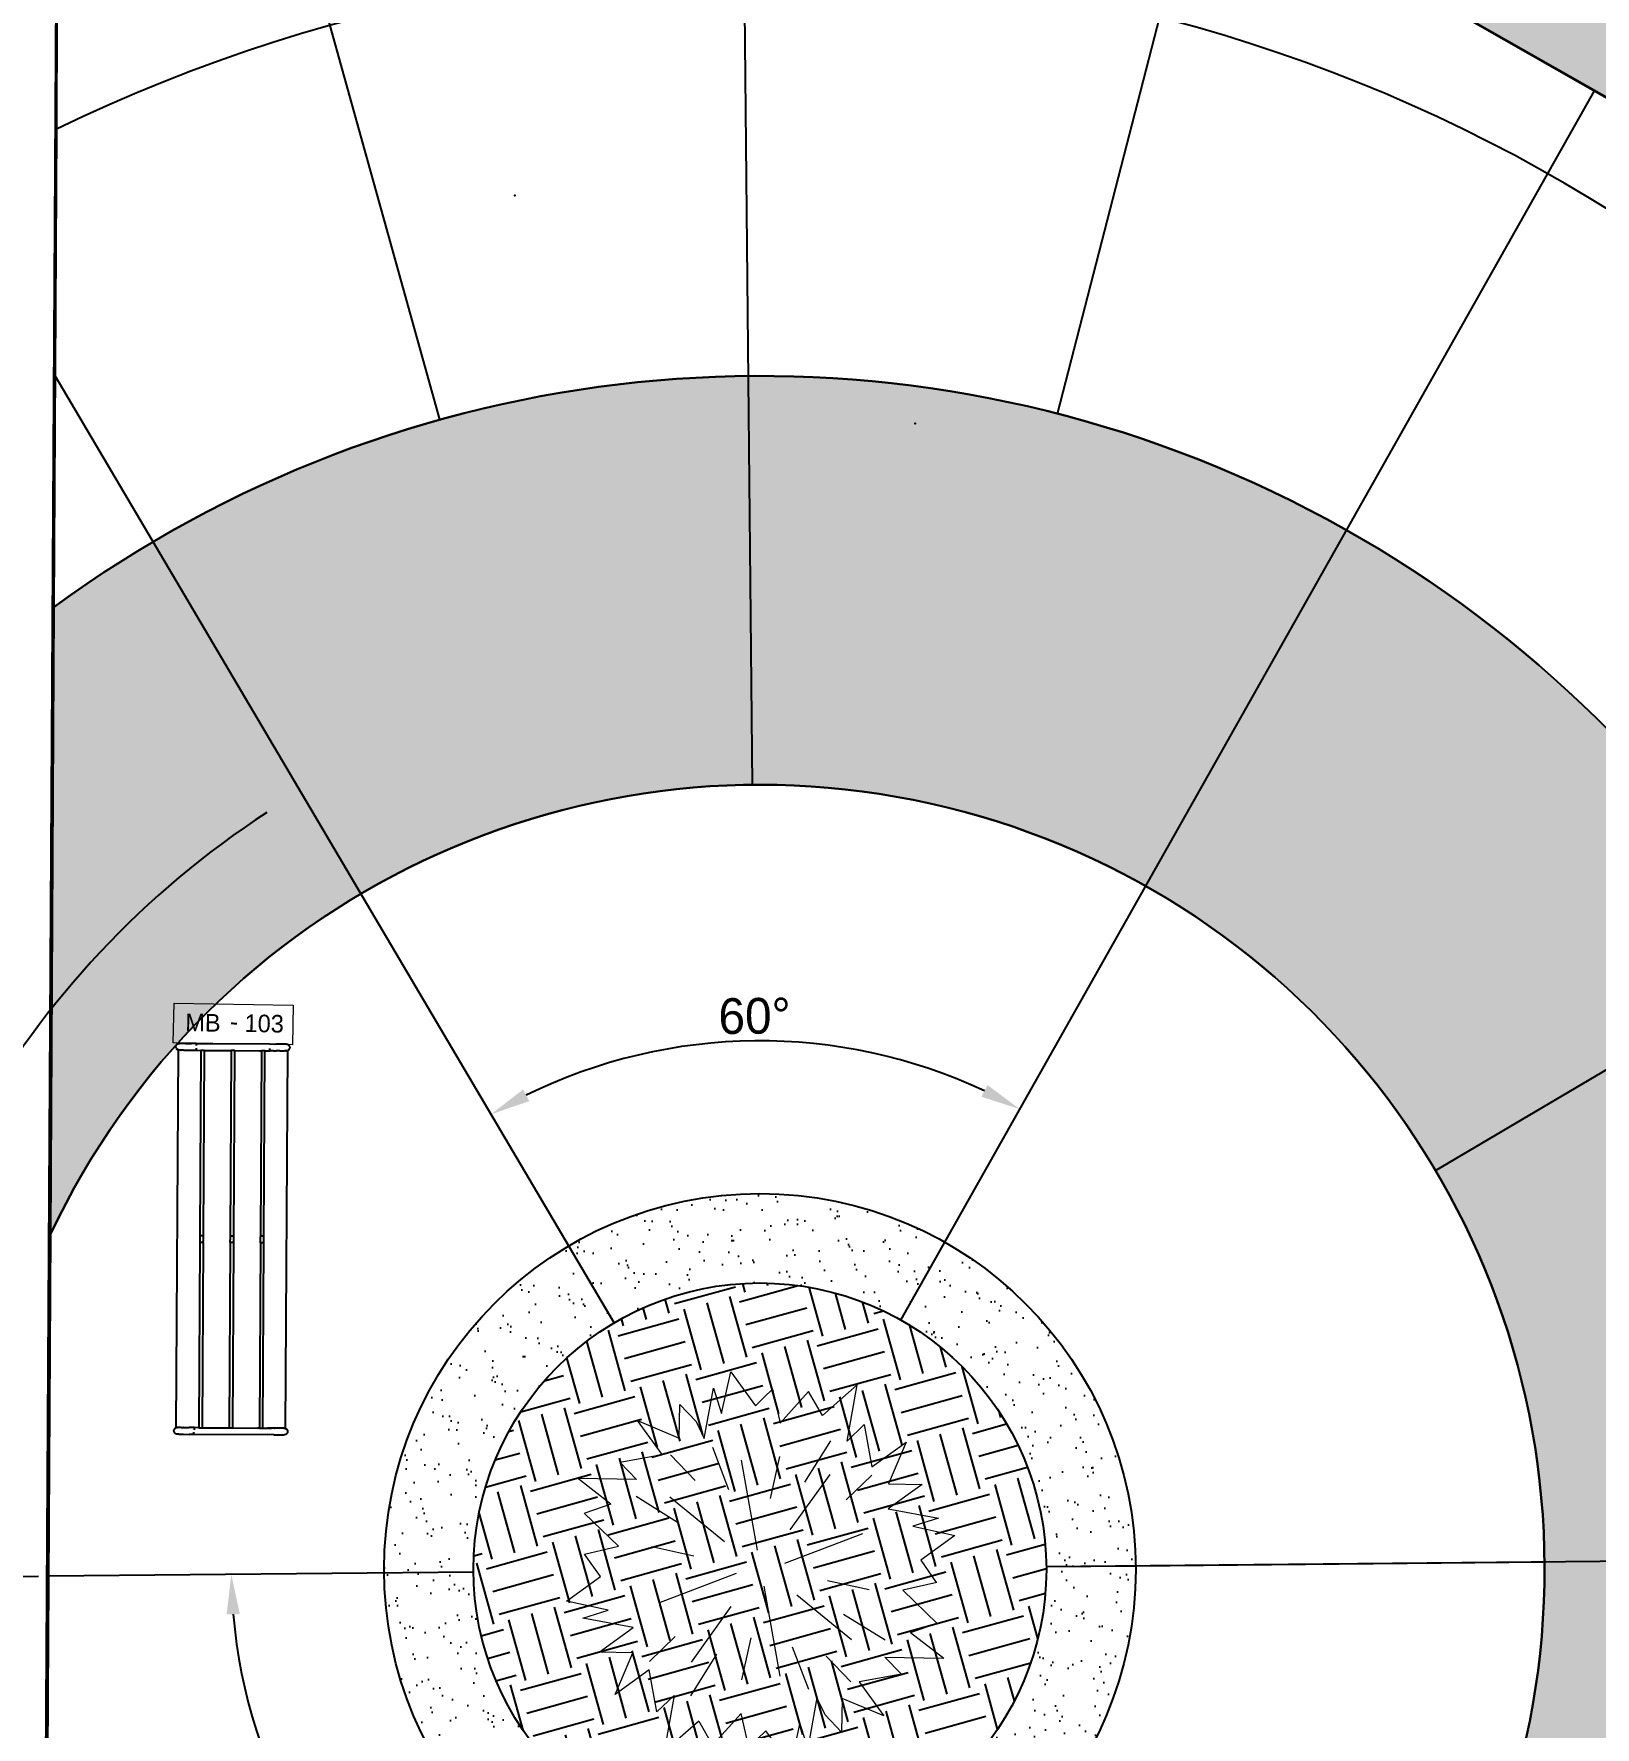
# Model space of a CAD drawing. Header units: millimetres. Extents: x 793 to 3159, y 750 to 2095.
# Drawn here: x 1304.18 to 1312.04, y 1023.56 to 1032.08 of the extents above; entities that cross this region are included whole.
import ezdxf

# ---------------------------------------------------------------- set-up
doc = ezdxf.new("R2010")
doc.units = ezdxf.units.MM
doc.linetypes.add('XR-CASETA$0$CONTINUA', pattern=[0])
for name, color, linetype in [('CVL_PT_PROY', 1, 'Continuous'), ('ID-COTAS', 1, 'Continuous'), ('XR-CASETA$0$A-DETALLES', 6, 'Continuous'), ('XR-CASETA$0$A-PROY', 252, 'Continuous'), ('XR-CASETA$1$A-MUROS-BAJO', 3, 'Continuous'), ('XR-CASETA$1$A-PISOS', 1, 'Continuous')]:
    doc.layers.add(name, color=color, linetype=linetype)
doc.layers.add('PLANTAS', color=64, linetype='Continuous', lineweight=5)
doc.layers.add('PTA', color=160, linetype='Continuous', lineweight=9)
doc.styles.add('Arial_3', font='arial.ttf', dxfattribs={"height": 0.1475299401197604})
doc.styles.add('Arial_4', font='GOTHIC.TTF', dxfattribs={"height": 0.3540718562874248})
doc.styles.add('TEXT', font='GOTHIC.TTF')
doc.dimstyles.new('DIM-GRAL-100', dxfattribs={"dimtxt": 0.18, "dimasz": 0.2, "dimexe": 0.09, "dimexo": 0.05, "dimgap": 0.03, "dimtad": 1, "dimlfac": 100, "dimrnd": 0.2, "dimzin": 12, "dimdsep": 46, "dimtxsty": 'TEXT', "dimcen": 0.09, "dimclrd": 256, "dimclre": 2, "dimclrt": 3, "dimadec": 3, "dimazin": 3, "dimtfac": 1, "dimtofl": 0, "dimtmove": 2, "dimatfit": 3, "dimfxl": 0.09, "dimarcsym": 0})
pattern_1 = [(8.052967264651071, (1304.243274067052, 1022.833193521166), (0.09066859243765336, 0.1736209049839756), [0, -0.1544319999999998, 0, -0.1727199999999998, 0, -0.1650999999999998]), (338.0529672646509, (1304.243274067052, 1022.833193521166), (0.2975417093637804, 0.1612899137917793), [0, -0.08331200000000001, 0, -0.139192, 0, -0.05334000000000001]), (298.052967264651, (1304.134450614679, 1022.894630132707), (0.2758044180501389, -0.1550460648608153), [0, -0.05079999999999997, 0, -0.1828799999999999, 0, -0.2387599999999999]), (288.052967264651, (1304.134450614679, 1022.894630132707), (0.3098036984628135, -0.07249978416217584), [0, -0.02539999999999999, 0, -0.119888, 0, -0.1371599999999999])]

# ---------------------------------------------------------------- blocks, each defined once
blk = doc.blocks.new('ARBUST~5')
at = {"layer": 'PLANTAS'}
for p, q in [((-0.04871503003803923, 0.1843103827868759), (-0.03871503003804833, 0.2343103827868731)), ((-0.03871503003804833, 0.2343103827868731), (-0.008715030038047189, 0.194310382786874)), ((-0.06871503003804946, 0.1543103827868748), (-0.05871503003805856, 0.21431038278687)), ((-0.05871503003805856, 0.21431038278687), (-0.04871503003803923, 0.1843103827868759)), ((-0.008715030038047189, 0.194310382786874), (0.001284969961943716, 0.2043103827868791)), ((0.001284969961943716, 0.2043103827868791), (0.01128496996196304, 0.21431038278687)), ((0.01128496996196304, 0.21431038278687), (0.02128496996195395, 0.1743103827868779)), ((0.02128496996195395, 0.1743103827868779), (0.05440996996196645, 0.2124353827868717)), ((0.07128496996196532, 0.1843103827868759), (0.05440996996196645, 0.2124353827868717)), ((0.07128496996196532, 0.1843103827868759), (0.1119099699619426, 0.2211853827868779)), ((0.1012849699619665, 0.1543103827868748), (0.1119099699619426, 0.2211853827868779)), ((-0.0987150300380506, 0.1543103827868748), (-0.0987150300380506, 0.194310382786874)), ((-0.0987150300380506, 0.194310382786874), (-0.07871503003804037, 0.1743103827868779)), ((-0.1487150300380335, 0.1743103827868779), (-0.0987150300380506, 0.1543103827868748)), ((-0.1187150300380324, 0.1343103827868717), (-0.1487150300380335, 0.1743103827868779)), ((-0.07871503003804037, 0.1743103827868779), (-0.06871503003804946, 0.1543103827868748)), ((0.1012849699619665, 0.1543103827868748), (0.1212849699619483, 0.1743103827868779)), ((0.1212849699619483, 0.1743103827868779), (0.1312849699619676, 0.1243103827868737)), ((-0.05871503003805856, 0.1443103827868768), (-0.03871503003804833, 0.09431038278687964)), ((0.08128496996195622, 0.1543103827868748), (0.05128496996195508, 0.1043103827868705)), ((0.1312849699619676, 0.1243103827868737), (0.1712849699619596, 0.1543103827868748)), ((0.1712849699619596, 0.1543103827868748), (0.1512849699619494, 0.1043103827868705)), ((-0.1687150300380438, 0.1243103827868737), (-0.1187150300380324, 0.1343103827868717)), ((-0.1487150300380335, 0.1043103827868705), (-0.1687150300380438, 0.1243103827868737)), ((-0.1087150300380415, 0.1343103827868717), (-0.07871503003804037, 0.1043103827868705)), ((-0.02434003003804719, 0.1293103827868762), (-0.003715030038051736, 0.02243538278687396)), ((0.01128496996196304, 0.08431038278687453), (0.02128496996195395, 0.1343103827868717)), ((-0.1787150300380347, 0.07431038278686941), (-0.2187150300380551, 0.1043103827868705)), ((-0.1487150300380335, 0.1043103827868705), (-0.2180900300380415, 0.1043103827868705)), ((0.08128496996195622, 0.1143103827868757), (0.03503496996194144, 0.04743538278687964)), ((0.1312849699619676, 0.1143103827868757), (0.1012849699619665, 0.08431038278687453)), ((0.1912849699619414, 0.1043103827868705), (0.1512849699619494, 0.07431038278686941)), ((0.1512849699619494, 0.1043103827868705), (0.1912849699619414, 0.1043103827868705)), ((-0.1487150300380335, 0.08431038278687453), (-0.0987150300380506, 0.05431038278687339)), ((-0.1087150300380415, 0.08431038278687453), (-0.04246503003804492, 0.03243538278687907)), ((-0.1687150300380438, 0.02431038278687225), (-0.2099650300380347, 0.06306038278687964)), ((-0.1787150300380347, 0.07431038278686941), (-0.2093400300380495, 0.06306038278687964)), ((0.1512849699619494, 0.07431038278686941), (0.2112849699619517, 0.0643103827868785)), ((0.2112849699619517, 0.0643103827868785), (0.1812849699619505, 0.05431038278687339)), ((0.1212849699619483, 0.04431038278687538), (0.02940996996196077, 0.00743538278687339)), ((0.1812849699619505, 0.05431038278687339), (0.2312849699619619, 0.04431038278687538)), ((0.2312849699619619, 0.04431038278687538), (0.1912849699619414, 0.01431038278687424)), ((-0.2087150300380358, 0.01431038278687424), (-0.1687150300380438, 0.02431038278687225)), ((-0.07871503003804037, 0.01431038278687424), (-0.1287150300380517, 0.02431038278687225)), ((-0.1893400300380392, -0.0119396172131232), (-0.2087150300380358, 0.01431038278687424)), ((0.1912849699619414, 0.01431038278687424), (0.2100349699619528, -0.0119396172131232)), ((-0.2293400300380313, -0.04193961721312434), (-0.1893400300380392, -0.0119396172131232)), ((-0.1193400300380461, -0.04193961721312434), (-0.02746503003805856, -0.005064617213129452)), ((0.0262849699619494, -0.1269396172131252), (0.005659969961953948, -0.02006461721313002)), ((0.08065996996194258, -0.0119396172131232), (0.1306599699619539, -0.02193961721312832)), ((0.2106599699619665, -0.0119396172131232), (0.170659969961946, -0.02193961721312832)), ((0.1106599699619437, -0.08193961721313059), (0.04440996996194713, -0.03006461721312093)), ((0.170659969961946, -0.02193961721312832), (0.2119099699619653, -0.06068961721312149)), ((-0.1793400300380483, -0.05193961721312945), (-0.2293400300380313, -0.04193961721312434)), ((-0.2093400300380495, -0.06193961721312036), (-0.1793400300380483, -0.05193961721312945)), ((-0.07934003003805401, -0.1119396172131246), (-0.03309003003803923, -0.04506461721312149)), ((0.1506599699619642, -0.08193961721313059), (0.1006599699619528, -0.05193961721312945)), ((-0.1493400300380472, -0.07193961721312547), (-0.2093400300380495, -0.06193961721312036)), ((-0.1893400300380392, -0.1019396172131266), (-0.1493400300380472, -0.07193961721312547)), ((0.1806599699619653, -0.07193961721312547), (0.2112849699619517, -0.06068961721312149)), ((0.1806599699619653, -0.07193961721312547), (0.2206599699619574, -0.1019396172131266)), ((-0.129340030038037, -0.1119396172131246), (-0.09934003003803582, -0.08193961721313059)), ((-0.00934003003803241, -0.08193961721313059), (-0.01934003003805174, -0.1319396172131277)), ((0.06065996996196077, -0.1419396172131258), (0.04065996996195054, -0.0919396172131215)), ((-0.1493400300380472, -0.1019396172131266), (-0.1893400300380392, -0.1019396172131266)), ((-0.1693400300380574, -0.1519396172131238), (-0.1493400300380472, -0.1019396172131266)), ((-0.07934003003805401, -0.1519396172131238), (-0.04934003003805287, -0.1019396172131266)), ((0.1106599699619437, -0.1319396172131277), (0.08065996996194258, -0.1019396172131266)), ((0.1506599699619642, -0.1019396172131266), (0.2200349699619437, -0.1019396172131266)), ((0.1506599699619642, -0.1019396172131266), (0.170659969961946, -0.1219396172131226)), ((-0.129340030038037, -0.1219396172131226), (-0.1693400300380574, -0.1519396172131238)), ((-0.1193400300380461, -0.1719396172131269), (-0.129340030038037, -0.1219396172131226)), ((0.170659969961946, -0.1219396172131226), (0.120659969961963, -0.1319396172131277)), ((0.120659969961963, -0.1319396172131277), (0.1506599699619642, -0.1719396172131269)), ((-0.09934003003803582, -0.1519396172131238), (-0.1193400300380461, -0.1719396172131269)), ((-0.09934003003803582, -0.1519396172131238), (-0.1099650300380404, -0.2188146172131269)), ((0.07065996996195167, -0.1519396172131238), (0.06065996996196077, -0.211939617213126)), ((0.08065996996194258, -0.1719396172131269), (0.07065996996195167, -0.1519396172131238)), ((0.1506599699619642, -0.1719396172131269), (0.1006599699619528, -0.1519396172131238)), ((0.1006599699619528, -0.1519396172131238), (0.1006599699619528, -0.19193961721313)), ((-0.01934003003805174, -0.1719396172131269), (-0.05246503003803582, -0.2100646172131277)), ((-0.00934003003803241, -0.211939617213126), (-0.01934003003805174, -0.1719396172131269)), ((0.1006599699619528, -0.19193961721313), (0.08065996996194258, -0.1719396172131269)), ((-0.06934003003803468, -0.1819396172131249), (-0.1099650300380404, -0.2188146172131269)), ((-0.06934003003803468, -0.1819396172131249), (-0.05246503003803582, -0.2100646172131277)), ((0.0106599699619494, -0.19193961721313), (0.0006599699619584953, -0.2019396172131209)), ((0.04065996996195054, -0.2319396172131221), (0.0106599699619494, -0.19193961721313)), ((0.05065996996194144, -0.1819396172131249), (0.04065996996195054, -0.2319396172131221)), ((0.06065996996196077, -0.211939617213126), (0.05065996996194144, -0.1819396172131249)), ((0.0006599699619584953, -0.2019396172131209), (-0.00934003003803241, -0.211939617213126))]:
    blk.add_line(p, q, dxfattribs=at)
blk = doc.blocks.new('XR-CASETA$0$TALUD')
at = {"layer": 'XR-CASETA$0$A-DETALLES'}
blk.add_line((2371.827294600838, 720.1243533918725), (2372.445077868393, 752.5915068893034), dxfattribs=at)
blk = doc.blocks.new('*D58')
at = {"layer": 'Defpoints', "color": 0, "transparency": 16777216}
for p in [(1304.285592531889, 1030.361058245293, -704.8841641027186), (1304.320779991267, 1027.241611597956), (1307.09970276797, 1025.593730491816, -704.8841641027186), (1306.390900453524, 1024.33821992615, -704.8841641027186), (1304.251618618568, 1024.317572863413, -704.8841641027186)]:
    blk.add_point(p, dxfattribs=at)
at = {"layer": 'ID-COTAS', "color": 2, "lineweight": -2, "transparency": 16777216}
blk.add_line((1304.201620947143, 1024.317090315933), (1303.195075169268, 1024.307375740937), dxfattribs=at)
at = {"layer": 'ID-COTAS', "lineweight": -2, "transparency": 16777216}
blk.add_arc((1307.832605655332, 1024.352134398411), 4.547746472867923, 123.0729141465677, 178.0330203827449, dxfattribs=at)
at = {"layer": 'ID-COTAS', "transparency": 16777216}
for points in [[(1305.333302077179, 1028.191366158774), (1305.368445259649, 1028.134714581829), (1305.520828399248, 1028.268469917711)], [(1303.320869627934, 1024.507817790975), (1303.254208036716, 1024.508640409139), (1303.285070977833, 1024.308244326401)]]:
    blk.add_solid(points, dxfattribs=at)
at = {"layer": 'ID-COTAS', "color": 3, "transparency": 16777216, "insert": (1303.763940175575, 1026.649111889184), "char_height": 0.18, "attachment_point": 5, "rotation": 60.552967264656886, "style": 'TEXT'}
blk.add_mtext('60°', dxfattribs=at)
blk = doc.blocks.new('*D59')
at = {"layer": 'Defpoints', "color": 0, "transparency": 16777216}
for p in [(1312.034452989327, 1031.794920088611, -704.8841641027186), (1304.285592531889, 1030.361058245293, -704.8841641027186), (1308.269338304591, 1026.976849293726), (1308.541407969778, 1025.607644964076, -704.8841641027186), (1307.09970276797, 1025.593730491815, -704.8841641027186)]:
    blk.add_point(p, dxfattribs=at)
at = {"layer": 'ID-COTAS', "lineweight": -2, "transparency": 16777216}
blk.add_arc((1307.832605655332, 1024.352134398413), 2.660801324527542, 64.8606377045117, 116.2452968247975, dxfattribs=at)
at = {"layer": 'ID-COTAS', "transparency": 16777216}
for points in [[(1306.671812912444, 1026.709309311867), (1306.64010552021, 1026.76795303039), (1306.480028060758, 1026.643508994428)], [(1308.97825593345, 1026.790519453141), (1308.94768633015, 1026.731274674481), (1309.140705467781, 1026.669188253911)]]:
    blk.add_solid(points, dxfattribs=at)
at = {"layer": 'ID-COTAS', "color": 3, "transparency": 16777216, "insert": (1307.805724586911, 1027.137333538292), "char_height": 0.18, "attachment_point": 5, "rotation": 0.5529672646540497, "style": 'TEXT'}
blk.add_mtext('60°', dxfattribs=at)
blk = doc.blocks.new('*D60')
at = {"layer": 'Defpoints', "color": 0, "transparency": 16777216}
for p in [(1306.390900453524, 1024.33821992615, -704.8841641027186), (1304.251618618568, 1024.317572863413, -704.8841641027186), (1305.341169553677, 1023.417998519676), (1307.123803340889, 1023.096623832747, -704.8841641027186), (1306.314834818942, 1021.663687588192, -704.8841641027186)]:
    blk.add_point(p, dxfattribs=at)
at = {"layer": 'ID-COTAS', "lineweight": -2, "transparency": 16777216}
blk.add_arc((1307.832605655335, 1024.352134398411), 2.66080132452258, 184.8606377045279, 236.2452968247897, dxfattribs=at)
at = {"layer": 'ID-COTAS', "transparency": 16777216}
for points in [[(1305.148077114678, 1024.125104115749), (1305.214669399689, 1024.128252452038), (1305.171928248317, 1024.326455138928)], [(1306.371628670566, 1022.168270937818), (1306.33669541667, 1022.111489671395), (1306.524505842888, 1022.035080542917)]]:
    blk.add_solid(points, dxfattribs=at)
at = {"layer": 'ID-COTAS', "color": 3, "transparency": 16777216, "insert": (1305.648469138832, 1023.062858467339), "char_height": 0.18, "attachment_point": 5, "rotation": 300.5529672646587, "style": 'TEXT'}
blk.add_mtext('60°', dxfattribs=at)
blk = doc.blocks.new('Fermob - Luxemburgo Bench')
for p, q in [((1066.377414323175, 2001.146774561066), (1066.377453447865, 2001.18102463144)), ((1066.37742597221, 2001.196424575121), (1066.377439629699, 2001.199529344166)), ((1066.377453447865, 2001.18102463144), (1066.37742597221, 2001.196424575121)), ((1066.378730503433, 2001.206019141966), (1066.377439629699, 2001.199529344166)), ((1066.382406697804, 2001.211520940938), (1066.378730503433, 2001.206019141966)), ((1066.387908416438, 2001.215197115225), (1066.382406697804, 2001.211520940938)), ((1066.394398294576, 2001.216488009042), (1066.387908416438, 2001.215197115225)), ((1066.400888092376, 2001.215197115225), (1066.394398294576, 2001.216488009042)), ((1066.40638981101, 2001.211520940938), (1066.400888092376, 2001.215197115225)), ((1066.404166761133, 2001.211918413473), (1066.400888092376, 2001.215197115225)), ((1066.404166761133, 2001.211918413473), (1066.40638981101, 2001.211520940938)), ((1066.404784903906, 2001.211300272053), (1066.404166761133, 2001.211918413473)), ((1066.40638981101, 2001.211520940938), (1066.404784903906, 2001.211300272053)), ((1066.405405450985, 2001.210536570609), (1066.404784903906, 2001.211300272053)), ((1066.405405450985, 2001.210536570609), (1066.40638981101, 2001.211520940938)), ((1066.405405450985, 2001.210536570609), (1066.406787302778, 2001.209297877563)), ((1066.41006608572, 2001.206019101797), (1066.40638981101, 2001.211520940938)), ((1066.40638981101, 2001.211520940938), (1066.406787302778, 2001.209297877563)), ((1066.406787302778, 2001.209297877563), (1066.41006608572, 2001.206019101797)), ((1066.411356959453, 2001.199529344166), (1066.41006608572, 2001.206019101797)), ((1066.411356959453, 2001.197719987961), (1066.411343301964, 2001.196424454613)), ((1066.411343301964, 2001.196424454613), (1066.411356959453, 2001.193959719693)), ((1068.310726622272, 2001.204277751853), (1066.411356959453, 2001.204277751853)), ((1066.411356959453, 2001.204277751853), (1066.411356959453, 2001.202622403922)), ((1066.411356959453, 2001.199529344166), (1066.411356959453, 2001.202622403922)), ((1066.411356959453, 2001.197719987961), (1066.411356959453, 2001.199529344166)), ((1066.411356959453, 2001.193959719693), (1066.411356959453, 2001.189758876895)), ((1066.411356959453, 2001.189758876895), (1066.411356959453, 2001.181257236103)), ((1066.411356959453, 2001.181257236103), (1066.411356959453, 2001.179044998481)), ((1066.411356959453, 2001.179044998481), (1066.411356959453, 2001.165990146099)), ((1068.312017496005, 2001.206019101797), (1068.31072662228, 2001.199529344123)), ((1068.310726622272, 2001.202622403922), (1068.310726622272, 2001.204277751853)), ((1068.31072662228, 2001.199529344123), (1068.310726622272, 2001.202622403922)), ((1068.31072662228, 2001.199529344123), (1068.310726622272, 2001.197719987961)), ((1068.310726622272, 2001.196817961206), (1068.310726622272, 2001.197719987961)), ((1068.310726622272, 2001.196421361958), (1068.310726622272, 2001.196817961206)), ((1068.310726622272, 2001.196421361958), (1068.310726622272, 2001.189758876895)), ((1068.310726622272, 2001.186374711775), (1068.310726622272, 2001.189758876895)), ((1068.31073529376, 2001.184309573664), (1068.310726622272, 2001.186374711775)), ((1068.310726622272, 2001.179044998481), (1068.310740520775, 2001.18089344685)), ((1068.310734121532, 2001.178788167324), (1068.310726622272, 2001.179044998481)), ((1068.310726622272, 2001.17631281252), (1068.310734121532, 2001.178788167324)), ((1068.310731571695, 2001.181024832285), (1068.31073529376, 2001.184309573664)), ((1068.310740520775, 2001.18089344685), (1068.310731571695, 2001.181024832285)), ((1068.315693770715, 2001.211520940938), (1068.312017496005, 2001.206019101797)), ((1068.321195489348, 2001.215197115225), (1068.315693770715, 2001.211520940938)), ((1068.327685287149, 2001.216488009042), (1068.321195489348, 2001.215197115225)), ((1068.334175165287, 2001.215197115225), (1068.327685287149, 2001.216488009042)), ((1068.33967688392, 2001.211520940938), (1068.334175165287, 2001.215197115225)), ((1068.343353078292, 2001.206019141966), (1068.33967688392, 2001.211520940938)), ((1068.344643952025, 2001.199529344166), (1068.343353078292, 2001.206019141966)), ((1068.343353078292, 2001.206019141966), (1068.344169039551, 2001.199889448181)), ((1068.344116115544, 2001.20028702322), (1068.344643952025, 2001.199529344166)), ((1068.344169039551, 2001.199889448181), (1068.344643952025, 2001.199529344166)), ((1068.344169039551, 2001.199889448181), (1068.344256121579, 2001.199235271697)), ((1068.344216975526, 2001.199529344166), (1068.344533165687, 2001.199529344166)), ((1068.344643952025, 2001.199529344166), (1068.344216975526, 2001.199529344166)), ((1068.344256121579, 2001.199235271697), (1068.344643952025, 2001.199529344166)), ((1068.344256121579, 2001.199235271697), (1068.344388160541, 2001.198243370309)), ((1068.344643952025, 2001.199529344166), (1068.344285474149, 2001.199014769695)), ((1068.344643952025, 2001.199529344166), (1068.344388160541, 2001.198243370309)), ((1068.344388160541, 2001.198243370309), (1068.344630294536, 2001.196424414444)), ((1068.344657770191, 2001.181024792116), (1068.344618806178, 2001.146774842249)), ((1068.344630294536, 2001.196424414444), (1068.344657770191, 2001.181024792116)), ((1066.377414323175, 2001.146774561066), (1066.378730503433, 2001.114736059951)), ((1066.377439629699, 2001.114736059951), (1066.377439629699, 2000.745037290161)), ((1066.378730503433, 2001.114736059951), (1066.377439629699, 2001.114736059951)), ((1066.411331733267, 2001.146774761911), (1066.41006608572, 2001.114736059951)), ((1066.411356959453, 2001.114736059951), (1066.41006608572, 2001.114736059951)), ((1066.411356959453, 2001.149538394997), (1066.411331733267, 2001.146774761911)), ((1066.411331733267, 2001.146774761911), (1066.411356959453, 2001.134934783353)), ((1066.411334873676, 2001.150433805228), (1066.411356959453, 2001.15109595129)), ((1066.411334873676, 2001.150433805228), (1066.411356959453, 2001.149538394997)), ((1066.411356959453, 2001.165990146099), (1066.411356959453, 2001.15109595129)), ((1066.411356959453, 2001.118127776859), (1066.411356959453, 2001.134934783353)), ((1066.411356959453, 2001.118127776859), (1066.411356959453, 2001.114736059951)), ((1066.411356959453, 2001.090993911047), (1066.411356959453, 2001.114736059951)), ((1068.310726622272, 2001.165990146099), (1068.310726622272, 2001.17631281252)), ((1068.310726622272, 2001.165990146099), (1068.310726622272, 2001.15109595129)), ((1068.310726622272, 2001.15109595129), (1068.310726622272, 2001.147287371354)), ((1068.310726622272, 2001.146699592735), (1068.310726622272, 2001.147287371354)), ((1068.310726622272, 2001.146162621732), (1068.310726622272, 2001.146699592735)), ((1068.310726622272, 2001.134934783353), (1068.310726622272, 2001.146162621732)), ((1068.310726622272, 2001.134934783353), (1068.310726622272, 2001.118127776859)), ((1068.310726622272, 2001.114736059951), (1068.310726622272, 2001.118127776859)), ((1068.310726622272, 2001.090993911047), (1068.310726622272, 2001.114736059951)), ((1068.315693770715, 2001.114736059951), (1068.312017496005, 2001.114736059951)), ((1068.321195489348, 2001.114736059951), (1068.315693770715, 2001.114736059951)), ((1068.344643952025, 2001.114736059951), (1068.344618806178, 2001.146774842249)), ((1068.344643952025, 2000.745037290161), (1068.344643952025, 2001.114736059951)), ((1066.411356959453, 2001.074035246171), (1066.411356959453, 2001.090993911047)), ((1066.411356959453, 2001.090993911047), (1067.344083132262, 2001.090993911047)), ((1066.411356959453, 2001.073890667589), (1066.411356959453, 2001.074035246171)), ((1067.344083132262, 2001.07396424776), (1066.411356959453, 2001.074035246171)), ((1066.411356959453, 2001.073890667589), (1066.411356959453, 2001.073478934462)), ((1066.411356959453, 2001.073478934462), (1066.411356959453, 2001.07286274069)), ((1066.411356959453, 2001.07286274069), (1066.411356959453, 2001.072135881087)), ((1066.411356959453, 2001.072135881087), (1066.411356959453, 2001.064492641767)), ((1066.411356959453, 2000.940265355631), (1066.411356959453, 2001.064492641767)), ((1067.344083132262, 2001.090993911047), (1067.344083132262, 2001.07396424776)), ((1067.344083132262, 2001.090993911047), (1067.344441120731, 2001.090993911047)), ((1067.344083132262, 2001.07396424776), (1067.344665800638, 2001.073964203408)), ((1067.344441120731, 2001.090993911047), (1067.349050216686, 2001.090993911047)), ((1067.344665800638, 2001.073964203408), (1067.349050216686, 2001.074035246171)), ((1067.349050216686, 2001.090993911047), (1067.354155473435, 2001.090993911047)), ((1067.349050216686, 2001.074035246171), (1067.353907645339, 2001.074035246171)), ((1067.353907645339, 2001.074035246171), (1067.355312065074, 2001.074035246171)), ((1067.354155473435, 2001.090993911047), (1067.355019732004, 2001.090993911047)), ((1067.355019732004, 2001.090993911047), (1067.36706384972, 2001.090993911047)), ((1067.355312065074, 2001.074035246171), (1067.36677151665, 2001.074035246171)), ((1067.36677151665, 2001.074035246171), (1067.367531583013, 2001.074035246171)), ((1067.36706384972, 2001.090993911047), (1067.367531583013, 2001.090993911047)), ((1067.367531583013, 2001.090993911047), (1067.372636850246, 2001.090993911047)), ((1067.367531583013, 2001.074035246171), (1067.372389021641, 2001.074035246171)), ((1067.372389021641, 2001.074035246171), (1067.373033376337, 2001.074035246171)), ((1067.372636850246, 2001.090993911047), (1067.373033376337, 2001.090993911047)), ((1067.373033376337, 2001.090993911047), (1067.373391363991, 2001.090993911047)), ((1067.373615106093, 2001.074035246171), (1067.373033376337, 2001.074035246171)), ((1067.373391363991, 2001.090993911047), (1067.378000449463, 2001.090993911047)), ((1067.378000449463, 2001.074035246171), (1067.373615106093, 2001.074035246171)), ((1067.378000449463, 2001.074035246171), (1067.378000449463, 2001.090993911047)), ((1067.378000449463, 2001.090993911047), (1068.310726622272, 2001.090993911047)), ((1068.310726622272, 2001.074035246171), (1067.378000449463, 2001.074035246171)), ((1068.310726622272, 2001.090993911047), (1068.310726622272, 2001.074035246171)), ((1068.310726622272, 2001.074035246171), (1068.310726622272, 2001.073890667589)), ((1068.310726622272, 2001.073560422192), (1068.310726622272, 2001.073890667589)), ((1068.310726622272, 2001.07286274069), (1068.310726622272, 2001.073560422192)), ((1068.310726622272, 2001.072135881087), (1068.310726622272, 2001.07286274069)), ((1068.310726622272, 2001.064471020717), (1068.310726622272, 2001.072135881087)), ((1068.310726622272, 2000.940265355631), (1068.310726622272, 2001.064471020717)), ((1066.411356959453, 2000.940265355631), (1066.411356959453, 2000.939538494146)), ((1066.411356959453, 2000.940265355631), (1066.411356959453, 2000.938922297863)), ((1066.411356959453, 2000.939538494146), (1066.411356959453, 2000.938922297863)), ((1066.411356959453, 2000.938922297863), (1066.411356959453, 2000.938510568501)), ((1066.411356959453, 2000.938365986154), (1066.411356959453, 2000.938510568501)), ((1066.411356959453, 2000.921407327554), (1066.411356959453, 2000.938365986154)), ((1067.344083132262, 2000.938365986154), (1066.411356959453, 2000.938365986154)), ((1066.411356959453, 2000.921262745207), (1066.411356959453, 2000.921407327554)), ((1067.344083132262, 2000.921333745467), (1066.411356959453, 2000.921407327554)), ((1066.411356959453, 2000.921262745207), (1066.411356959453, 2000.920932502831)), ((1066.411356959453, 2000.920932502831), (1066.411356959453, 2000.920234819563)), ((1067.344083132262, 2000.938365986154), (1067.344083132262, 2000.921333745467)), ((1067.34645480345, 2000.938365986154), (1067.344083132262, 2000.938365986154)), ((1067.344083132262, 2000.921333745467), (1067.346679514169, 2000.921333943106)), ((1067.349050216686, 2000.938365986154), (1067.34645480345, 2000.938365986154)), ((1067.346679514169, 2000.921333943106), (1067.349050216686, 2000.921407327554)), ((1067.351925021434, 2000.938365986154), (1067.349050216686, 2000.938365986154)), ((1067.349050216686, 2000.921407327554), (1067.35167719343, 2000.921407327554)), ((1067.35167719343, 2000.921407327554), (1067.357943061581, 2000.921407327554)), ((1067.357650728619, 2000.938365986154), (1067.351925021434, 2000.938365986154)), ((1067.364432853105, 2000.938365986154), (1067.357650728619, 2000.938365986154)), ((1067.364140520143, 2000.921407327554), (1067.357943061581, 2000.921407327554)), ((1067.367531583013, 2000.921407327554), (1067.364140520143, 2000.921407327554)), ((1067.367531583013, 2000.938365986154), (1067.364432853105, 2000.938365986154)), ((1067.370406393666, 2000.938365986154), (1067.367531583013, 2000.938365986154)), ((1067.370158565153, 2000.921407327554), (1067.367531583013, 2000.921407327554)), ((1067.373033376337, 2000.921407327554), (1067.370158565153, 2000.921407327554)), ((1067.373033376337, 2000.938365986154), (1067.370406393666, 2000.938365986154)), ((1067.37540504213, 2000.938365986154), (1067.373033376337, 2000.938365986154)), ((1067.375628784149, 2000.921407327554), (1067.373033376337, 2000.921407327554)), ((1067.378000449463, 2000.938365986154), (1067.37540504213, 2000.938365986154)), ((1067.378000449463, 2000.921407327554), (1067.375628784149, 2000.921407327554)), ((1067.378000449463, 2000.921407327554), (1067.378000449463, 2000.938365986154)), ((1068.310726622272, 2000.938365986154), (1067.378000449463, 2000.938365986154)), ((1068.310726622272, 2000.921407327554), (1067.378000449463, 2000.921407327554)), ((1068.310726622272, 2000.939538494146), (1068.310726622272, 2000.940265355631)), ((1068.310726622272, 2000.938922297863), (1068.310726622272, 2000.940265355631)), ((1068.310726622272, 2000.938840810878), (1068.310726622272, 2000.939538494146)), ((1068.310726622272, 2000.938510568501), (1068.310726622272, 2000.938840810878)), ((1068.310726622272, 2000.938510568501), (1068.310726622272, 2000.938365986154)), ((1068.310726622272, 2000.938365986154), (1068.310726622272, 2000.921407327554)), ((1068.310726622272, 2000.921407327554), (1068.310726622272, 2000.921262745207)), ((1068.310726622272, 2000.920932502831), (1068.310726622272, 2000.921262745207)), ((1068.310726622272, 2000.920234819563), (1068.310726622272, 2000.920932502831)), ((1066.411356959453, 2000.920234819563), (1066.411356959453, 2000.919507958077)), ((1066.411356959453, 2000.787637428856), (1066.411356959453, 2000.919507958077)), ((1068.310726622272, 2000.919507958077), (1068.310726622272, 2000.920234819563)), ((1068.310726622272, 2000.787637428856), (1068.310726622272, 2000.919507958077)), ((1066.411356959453, 2000.787637428856), (1066.411356959453, 2000.786910569253)), ((1066.411356959453, 2000.787637428856), (1066.411356959453, 2000.78629437548)), ((1066.411356959453, 2000.786910569253), (1066.411356959453, 2000.786212887751)), ((1066.411356959453, 2000.786212887751), (1066.411356959453, 2000.785882642353)), ((1066.411356959453, 2000.785738063772), (1066.411356959453, 2000.785882642353)), ((1066.411356959453, 2000.768779398896), (1066.411356959453, 2000.785738063772)), ((1067.344083132262, 2000.785738063772), (1066.411356959453, 2000.785738063772)), ((1067.344083132262, 2000.768779398896), (1066.411356959453, 2000.768779398896)), ((1066.411356959453, 2000.768779398896), (1066.411356959453, 2000.745037290161)), ((1067.344083132262, 2000.785738063772), (1067.344083132262, 2000.768779398896)), ((1067.344083132262, 2000.785738063772), (1067.348468486136, 2000.785738063772)), ((1067.348692228747, 2000.768779398896), (1067.344083132262, 2000.768779398896)), ((1067.348468486136, 2000.785738063772), (1067.349050216686, 2000.785809440273)), ((1067.349050216686, 2000.768779398896), (1067.348692228747, 2000.768779398896)), ((1067.349050216686, 2000.785809440273), (1067.349694569471, 2000.785738063772)), ((1067.349446741375, 2000.768779398896), (1067.349050216686, 2000.768779398896)), ((1067.360574058262, 2000.768779398896), (1067.349446741375, 2000.768779398896)), ((1067.360281725191, 2000.785738063772), (1067.349694569471, 2000.785738063772)), ((1067.361801856533, 2000.785738063772), (1067.360281725191, 2000.785738063772)), ((1067.361509523463, 2000.768779398896), (1067.360574058262, 2000.768779398896)), ((1067.367531583013, 2000.768779398896), (1067.361509523463, 2000.768779398896)), ((1067.367531583013, 2000.785738063772), (1067.361801856533, 2000.785738063772)), ((1067.368175937122, 2000.785738063772), (1067.367531583013, 2000.785738063772)), ((1067.367928108517, 2000.768779398896), (1067.367531583013, 2000.768779398896)), ((1067.373033376337, 2000.768779398896), (1067.367928108517, 2000.768779398896)), ((1067.373033376337, 2000.785738063772), (1067.368175937122, 2000.785738063772)), ((1067.377418720236, 2000.785738063772), (1067.373033376337, 2000.785738063772)), ((1067.377642462338, 2000.768779398896), (1067.373033376337, 2000.768779398896)), ((1067.378000449463, 2000.785738063772), (1067.377418720236, 2000.785738063772)), ((1067.378000449463, 2000.768779398896), (1067.377642462338, 2000.768779398896)), ((1067.378000449463, 2000.768779398896), (1067.378000449463, 2000.785738063772)), ((1068.310726622272, 2000.785738063772), (1067.378000449463, 2000.785738063772)), ((1068.310726622272, 2000.768779398896), (1067.378000449463, 2000.768779398896)), ((1068.310726622272, 2000.786910569253), (1068.310726622272, 2000.787637428856)), ((1068.310726622272, 2000.78629437548), (1068.310726622272, 2000.787637428856)), ((1068.310726622272, 2000.786212887751), (1068.310726622272, 2000.786910569253)), ((1068.310726622272, 2000.785882642353), (1068.310726622272, 2000.786212887751)), ((1068.310726622272, 2000.785882642353), (1068.310726622272, 2000.785738063772)), ((1068.310726622272, 2000.785738063772), (1068.310726622272, 2000.768779398896)), ((1068.310726622272, 2000.745037290161), (1068.310726622272, 2000.768779398896)), ((1066.377425811534, 2000.669565684109), (1066.377453447865, 2000.691438534489)), ((1066.377425811534, 2000.669565684109), (1066.377439629699, 2000.660244005946)), ((1066.377439629699, 2000.745037290161), (1066.37742597221, 2000.721171149333)), ((1066.377453447865, 2000.691438534489), (1066.37742597221, 2000.721171149333)), ((1066.378730503433, 2000.745037290161), (1066.382406697804, 2000.745037290161)), ((1066.382406697804, 2000.745037290161), (1066.387908416438, 2000.745037290161)), ((1066.40638981101, 2000.745037290161), (1066.400888092376, 2000.745037290161)), ((1066.41006608572, 2000.745037290161), (1066.40638981101, 2000.745037290161)), ((1066.411331733267, 2000.665265744176), (1066.410985138098, 2000.662113331973)), ((1066.411356959453, 2000.665813610334), (1066.411331733267, 2000.665265744176)), ((1066.411331733267, 2000.665265744176), (1066.411356959453, 2000.662053342067)), ((1066.411356959453, 2000.724838546674), (1066.411343382302, 2000.72117126984)), ((1066.411356959453, 2000.708677378738), (1066.411343382302, 2000.72117126984)), ((1066.411356959453, 2000.745037290161), (1066.411356959453, 2000.741645553169)), ((1066.411356959453, 2000.741645553169), (1066.411356959453, 2000.724838546674)), ((1066.411356959453, 2000.693783183928), (1066.411356959453, 2000.708677378738)), ((1066.411356959453, 2000.693783183928), (1066.411356959453, 2000.691534525304)), ((1066.411356959453, 2000.691534525304), (1066.411356959453, 2000.691248690697)), ((1066.411356959453, 2000.680728331546), (1066.411356959453, 2000.691248690697)), ((1066.411356959453, 2000.680728331546), (1066.411356959453, 2000.670014453132)), ((1066.411356959453, 2000.670014453132), (1066.411356959453, 2000.665813610334)), ((1068.310726622272, 2000.741645553169), (1068.310726622272, 2000.745037290161)), ((1068.310726622272, 2000.724838546674), (1068.310726622272, 2000.741645553169)), ((1068.310726622272, 2000.721421050144), (1068.310726622272, 2000.724838546674)), ((1068.310726622272, 2000.721154890616), (1068.310726622272, 2000.721421050144)), ((1068.310726622272, 2000.708677378738), (1068.310726622272, 2000.721154890616)), ((1068.310726622272, 2000.693783183928), (1068.310726622272, 2000.708677378738)), ((1068.310726622272, 2000.685872482589), (1068.310726622272, 2000.693783183928)), ((1068.310726622272, 2000.685595642016), (1068.310726622272, 2000.685872482589)), ((1068.310726622272, 2000.680728331546), (1068.310726622272, 2000.683363729569)), ((1068.310726622272, 2000.680728331546), (1068.310726622272, 2000.670014453132)), ((1068.310726622272, 2000.669516858155), (1068.310726622272, 2000.670014453132)), ((1068.310726622272, 2000.668620122244), (1068.310726622272, 2000.669516858155)), ((1068.310726622272, 2000.668620122244), (1068.310726622272, 2000.662053342067)), ((1068.315693770715, 2000.745037290161), (1068.312017496005, 2000.745037290161)), ((1068.321195489348, 2000.745037290161), (1068.315693770715, 2000.745037290161)), ((1068.33967688392, 2000.745037290161), (1068.334175165287, 2000.745037290161)), ((1068.343353078292, 2000.745037290161), (1068.33967688392, 2000.745037290161)), ((1068.344657770191, 2000.691438454151), (1068.344618806178, 2000.665265784346)), ((1068.344618806178, 2000.665265784346), (1068.344643952025, 2000.660244005946)), ((1068.344643952025, 2000.745037290161), (1068.344630294536, 2000.721171350178)), ((1068.344657770191, 2000.691438454151), (1068.344630294536, 2000.721171350178)), ((1066.377439629699, 2000.660244005946), (1066.378730503433, 2000.653754208146)), ((1066.378730503433, 2000.653754208146), (1066.382406697804, 2000.648252409174)), ((1066.382406697804, 2000.648252409174), (1066.387908416438, 2000.644576254972)), ((1066.387908416438, 2000.644576254972), (1066.394398294576, 2000.643285361154)), ((1066.394398294576, 2000.643285361154), (1066.400888092376, 2000.644576254972)), ((1066.400888092376, 2000.644576254972), (1066.40638981101, 2000.648252409174)), ((1066.40638981101, 2000.648252409174), (1066.41006608572, 2000.653754228231)), ((1066.411356959453, 2000.660244026031), (1066.41006608572, 2000.653754228231)), ((1066.41067142366, 2000.659259982268), (1066.41006608572, 2000.653754228231)), ((1066.41067142366, 2000.659259982268), (1066.411356959453, 2000.660244026031)), ((1066.410727107199, 2000.659766444799), (1066.41067142366, 2000.659259982268)), ((1066.410824042242, 2000.660648105132), (1066.410727107199, 2000.659766444799)), ((1066.410727107199, 2000.659766444799), (1066.411356959453, 2000.660244026031)), ((1066.411356959453, 2000.660244026031), (1066.410779615353, 2000.660244026031)), ((1066.410858312182, 2000.660959803007), (1066.410824042242, 2000.660648105132)), ((1066.410824042242, 2000.660648105132), (1066.411356959453, 2000.660244026031)), ((1066.410985138098, 2000.662113331973), (1066.410858312182, 2000.660959803007)), ((1066.410858312182, 2000.660959803007), (1066.411356959453, 2000.660244026031)), ((1066.411356959453, 2000.660244026031), (1066.410985138098, 2000.662113331973)), ((1066.411356959453, 2000.660244026031), (1066.411356959453, 2000.662053342067)), ((1066.411356959453, 2000.660244026031), (1066.411356959453, 2000.657150926105)), ((1066.411356959453, 2000.657150926105), (1066.411356959453, 2000.655495578174)), ((1066.411356959453, 2000.655495578174), (1068.310726622272, 2000.655495578174)), ((1068.310726622272, 2000.662053342067), (1068.310726622272, 2000.660244005946)), ((1068.310726622272, 2000.660244005946), (1068.312017496005, 2000.653754208146)), ((1068.310726622272, 2000.660244005946), (1068.310726622272, 2000.657150926105)), ((1068.310726622272, 2000.655495578174), (1068.310726622272, 2000.657150926105)), ((1068.315693770715, 2000.648252409174), (1068.312017496005, 2000.653754208146)), ((1068.321195489348, 2000.644576254977), (1068.312017496005, 2000.653754208146)), ((1068.321195489348, 2000.644576254977), (1068.315693770715, 2000.648252409174)), ((1068.321195489348, 2000.644576254977), (1068.327685287149, 2000.643285361154)), ((1068.327685287149, 2000.643285361154), (1068.334175165287, 2000.644576254972)), ((1068.33967688392, 2000.648252409174), (1068.334175165287, 2000.644576254972)), ((1068.343353078292, 2000.653754208146), (1068.33967688392, 2000.648252409174)), ((1068.343353078292, 2000.653754208146), (1068.344643952025, 2000.660244005946))]:
    blk.add_line(p, q)
blk = doc.blocks.new('SM-ETIQUETA-ID AREAS - SM-ETIQUETA-ID AREAS-NOMBRE_AREA-251330-_E2 PLANTA N1')
at = {"layer": 'PTA'}
for p, q in [((-0.006, -0.002), (-0.006, 0.002)), ((-0.006, 0.002), (0.006, 0.002)), ((0.006, 0.002), (0.006, -0.002)), ((0.006, -0.002), (-0.006, -0.002))]:
    blk.add_line(p, q, dxfattribs=at)
at = {"layer": 'PTA', "insert": (8.5532654274e-05, 0.001129537552919), "char_height": 0.0017703592814371, "width": 0.00097196173379, "attachment_point": 2, "line_spacing_factor": 0.9385317878468562, "style": 'Arial_3'}
blk.add_mtext('-', dxfattribs=at)

msp = doc.modelspace()

# ---------------------------------------------------------------- hatches: boundary and pattern name
at = {"layer": 'XR-CASETA$1$A-PISOS', "linetype": 'XR-CASETA$0$CONTINUA', "ltscale": 0.5}
h = msp.add_hatch(color=1, dxfattribs=at)
h.dxf.hatch_style = 1
h.paths.add_polyline_path([(1319.906422104454, 1027.30966670355), (1317.778358837244, 1023.573321925217), (1317.43078178211, 1023.771287050768), (1319.559511166486, 1027.508801362269), (1307.785569369228, 1034.216287383848), (1307.98353449478, 1034.563864438983), (1320.104387230007, 1027.657243758452)])
at = {"layer": 'XR-CASETA$1$A-PISOS'}
h = msp.add_hatch(dxfattribs=at)
h.set_pattern_fill('AR-SAND', color=8, scale=0.003999999999999998, angle=-1.00351985088485)
h.set_pattern_definition(pattern_1)
edge = h.paths.add_edge_path()
edge.add_line((1304.279042666126, 1029.195928469922), (1304.261295561831, 1026.038966115719))
edge.add_arc((1307.832605655331, 1024.352134398412), 3.949640113536079, -80.86023783021892, 154.7172966512846, ccw=False)
edge.add_line((1308.459979427295, 1020.452639664898), (1310.656373199145, 1019.212658870233))
edge.add_line((1310.656373199145, 1019.212658870233), (1310.854770632548, 1019.564379349601))
edge.add_line((1310.854770632548, 1019.564379349601), (1311.193973834224, 1019.373042624667))
edge.add_arc((1307.83260565533, 1024.352134398411), 6.007507879765728, 304.0231541402596, 486.2649691707665)
h = msp.add_hatch(dxfattribs=at)
h.set_pattern_fill('AR-SAND', color=8, scale=0.003999999999999998, angle=-1.00351985088485)
h.set_pattern_definition(pattern_1)
edge = h.paths.add_edge_path(flags=17)
edge.add_arc((1307.832605655331, 1024.352134398412), 1.441772347306472, -1.00351985088485, 358.9964801491151)
edge = h.paths.add_edge_path()
edge.add_arc((1307.832605655331, 1024.352134398412), 1.891772347306472, -1.00351985088485, 358.9964801491151)
h = msp.add_hatch(dxfattribs=at)
h.set_pattern_fill('EARTH', color=34, scale=0.04999999999999999, angle=-316.0035198508849)
h.set_pattern_definition([(15.55296726465102, (1304.243274067052, 1022.833193521166), (0.2207431129756005, 0.3910050870178561), [0.3174999999999998, -0.3174999999999998]), (15.55296726465102, (1304.211349946919, 1022.947896308665), (0.2207431129756005, 0.3910050870178561), [0.3174999999999998, -0.3174999999999998]), (15.55296726465102, (1304.179425826786, 1023.062599096164), (0.2207431129756005, 0.3910050870178561), [0.3174999999999998, -0.3174999999999998]), (105.552967264651, (1304.207018715908, 1023.111474732041), (-0.3910050870178561, 0.2207431129756005), [0.3174999999999998, -0.3174999999999998]), (105.552967264651, (1304.321721503407, 1023.143398852174), (-0.3910050870178561, 0.2207431129756005), [0.3174999999999998, -0.3174999999999998]), (105.552967264651, (1304.436424290906, 1023.175322972307), (-0.3910050870178561, 0.2207431129756005), [0.3174999999999998, -0.3174999999999998])])
edge = h.paths.add_edge_path()
edge.add_arc((1307.832605655331, 1024.352134398412), 1.441772347306472, -1.00351985088485, 358.9964801491151)

# ---------------------------------------------------------------- linework, layer by layer
at = {"layer": 'CVL_PT_PROY', "color": 1}
for p in [(1306.599511698166, 1031.267566711968, 293.516821596038), (1308.613345756098, 1030.120018986376, 293.516821596038)]:
    msp.add_point(p, dxfattribs=at)
at = {"layer": 'ID-COTAS', "color": 3, "elevation": -96.53950442330421}
msp.add_lwpolyline([(1309.274310857139, 1024.366048870673), (1309.724289899965, 1024.370391797993), (1311.774194428393, 1024.390176244676)], dxfattribs=at)
at = {"layer": 'XR-CASETA$1$A-MUROS-BAJO', "linetype": 'XR-CASETA$0$CONTINUA', "ltscale": 0.5, "elevation": 294.0100260590526}
msp.add_lwpolyline([(1317.778358837244, 1023.573321925217), (1317.43078178211, 1023.771287050768), (1319.558845049552, 1027.507631829103), (1307.785569369228, 1034.216287383848), (1307.98353449478, 1034.563864438983), (1320.104387230007, 1027.657243758452)], close=True, dxfattribs=at)
at = {"layer": 'XR-CASETA$1$A-PISOS', "color": 1, "linetype": 'XR-CASETA$0$CONTINUA', "ltscale": 0.5}
msp.add_line((1318.993683659351, 1027.829725888, 608.3446596794142), (1307.785569369228, 1034.216287383848, 302.5026234395366), dxfattribs=at)
at = {"layer": 'XR-CASETA$1$A-PISOS', "color": 1, "linetype": 'XR-CASETA$0$CONTINUA', "ltscale": 0.5, "elevation": 608.3446596794142}
msp.add_lwpolyline([(1305.960789831404, 1035.255604292829), (1319.558845049553, 1027.507631829103), (1317.43078178211, 1023.771287050768), (1316.865533625269, 1024.093228389376), (1313.450660393448, 1018.097567798309), (1313.450672693376, 1018.097558631561), (1313.251375334192, 1017.747642509864), (1304.243274067052, 1022.833193521166), (1304.29668273128, 1032.33385005383)], close=True, dxfattribs=at)
at = {"layer": 'XR-CASETA$1$A-PISOS', "color": 3}
for points, elevation in [([(1304.292565575037, 1031.60146537582), (1304.29668273128, 1032.33385005383), (1305.962044331254, 1035.254889783084), (1319.558845049553, 1027.507631829103), (1317.529764345369, 1023.945075578143), (1316.808109766017, 1024.356099370864), (1315.62354279681, 1022.257860813701, 0.6436746733936217)], -96.5458544233042), ([(1304.292565575037, 1031.60146537582), (1304.279042666126, 1029.195928469922, -1.019757419304929), (1311.193973834223, 1019.373042624667), (1310.995380304364, 1019.021271376281), (1312.798577244057, 1018.003271050935), (1312.999396578954, 1018.352436996456), (1313.292844866848, 1018.184176829335), (1315.62354279681, 1022.257860813701, 0.6436746733935899)], -96.5458544233042), ([(1304.279042666126, 1029.195928469922), (1304.261295561831, 1026.038966115719, -1.657351605658644), (1308.459979427295, 1020.452639664898), (1310.656373199145, 1019.212658870233), (1310.854770632548, 1019.564379349601), (1311.193973834223, 1019.373042624667, 1.019757419305139)], -96.5458544233042), ([(1304.243274067052, 1022.833193521166), (1308.459979427295, 1020.452639664898, 1.657351605658638), (1304.261295561831, 1026.038966115719)], 608.3446596794142)]:
    msp.add_lwpolyline(points, format="xyb", close=True, dxfattribs=dict(at, elevation=elevation))
at = {"layer": 'XR-CASETA$1$A-PISOS', "color": 3, "elevation": -96.53950442330421}
for points in [[(1307.794487877653, 1028.301590571289), (1307.737140469033, 1034.243465747612)], [(1306.22181801646, 1030.139665314779), (1305.179656975495, 1033.884131126947)], [(1309.33138809815, 1030.169677016608), (1310.042508765898, 1032.929900697588)], [(1308.541407969778, 1025.607644964076), (1312.034452989327, 1031.794920088611)], [(1307.09970276797, 1025.593730491816), (1304.285592531889, 1030.361058245293)], [(1311.233876143337, 1026.359873448657), (1316.312166133871, 1029.357541866509)], [(1309.274310857139, 1024.366048870673), (1317.816489435186, 1024.448492845155)], [(1306.390900453524, 1024.33821992615), (1304.251618618569, 1024.317572863413)]]:
    msp.add_lwpolyline(points, dxfattribs=at)
at = {"layer": 'XR-CASETA$1$A-PISOS', "color": 3}
for radius in [1.891772347306472, 1.441772347306472]:
    msp.add_circle((1307.832605655331, 1024.352134398412, -96.5458544233042), radius, dxfattribs=at)

# ---------------------------------------------------------------- block references
at = {"xscale": 4.231523550085398, "yscale": 4.231523550085398, "zscale": 4.231523550085398, "rotation": 358.9964801491151}
msp.add_blockref('ARBUST~5', (1307.83204632104, 1024.353171157395, 2.724145576695776), dxfattribs=at)
at = {"layer": 'PTA', "xscale": 49.99999999999996, "yscale": 49.99999999999996, "zscale": 49.99999999999996, "rotation": 358.9964801491151}
msp.add_blockref('SM-ETIQUETA-ID AREAS - SM-ETIQUETA-ID AREAS-NOMBRE_AREA-251330-_E2 PLANTA N1', (1305.181498119863, 1027.098008011851, 608.3446596794142), dxfattribs=at)
at = {"layer": 'XR-CASETA$0$A-PROY', "linetype": 'XR-CASETA$0$CONTINUA', "ltscale": 0.5, "extrusion": (-0.01568037189736641, 0.003726592304422412, 0.9998701107878748), "rotation": 104.1320242309767}
msp.add_blockref('XR-CASETA$0$TALUD', (-9.44209364779303, -1084.947425541697, 277.5756145298159), dxfattribs=at)
at = {"layer": 'XR-CASETA$1$A-PISOS', "color": 3, "xscale": -1, "rotation": 269.6779108049209}
msp.add_blockref('Fermob - Luxemburgo Bench', (-701.7242097572664, -30.08153801669664, 608.3446596794142), dxfattribs=at)

# ---------------------------------------------------------------- texts
at = {"layer": 'PTA', "char_height": 0.08851796407185618, "attachment_point": 2, "rotation": 358.99648015890233, "line_spacing_factor": 0.9385317878468562, "style": 'Arial_4'}
for s, insert, width in [('MB', (1305.029767362892, 1027.148814776305, 608.3446596794142), 0.2375906460375573), ('103', (1305.338202999799, 1027.144423750532, 608.3446596794142), 0.2462303058934685)]:
    msp.add_mtext(s, dxfattribs=dict(at, insert=insert, width=width))

# ---------------------------------------------------------------- dimensions: what is measured, and where the dimension line sits
at = {"layer": 'ID-COTAS', "color": 3}
for base, line1, line2, picture, middle in [((1308.269338304591, 1026.976849293726), ((1308.541407969778, 1025.607644964076, -96.53950442330421), (1312.034452989327, 1031.794920088611, -96.53950442330421)), ((1307.09970276797, 1025.593730491816, -96.53950442330421), (1304.285592531889, 1030.361058245293, -96.53950442330421)), '*D59', (1307.805724586911, 1027.137333538292, 608.3446596794145)), ((1304.320779991267, 1027.241611597956), ((1306.390900453524, 1024.33821992615, -96.53950442330421), (1304.251618618569, 1024.317572863413, -96.53950442330421)), ((1307.09970276797, 1025.593730491816, -96.53950442330421), (1304.285592531889, 1030.361058245293, -96.53950442330421)), '*D58', (1303.763940175575, 1026.649111889184, 608.3446596794145)), ((1305.341169553677, 1023.417998519676), ((1307.123803340889, 1023.096623832747, -96.53950442330421), (1306.314834818942, 1021.663687588192, -96.53950442330421)), ((1306.390900453524, 1024.33821992615, -96.53950442330421), (1304.251618618569, 1024.317572863413, -96.53950442330421)), '*D60', (1305.648469138832, 1023.062858467339, 608.3446596794145))]:
    dim = msp.add_angular_dim_2l(base=base, line1=line1, line2=line2, dimstyle='DIM-GRAL-100', dxfattribs=at)
    dim.commit()
    dim.dimension.update_dxf_attribs({"geometry": picture, "text_midpoint": middle})

doc.saveas('drawing.dxf')
